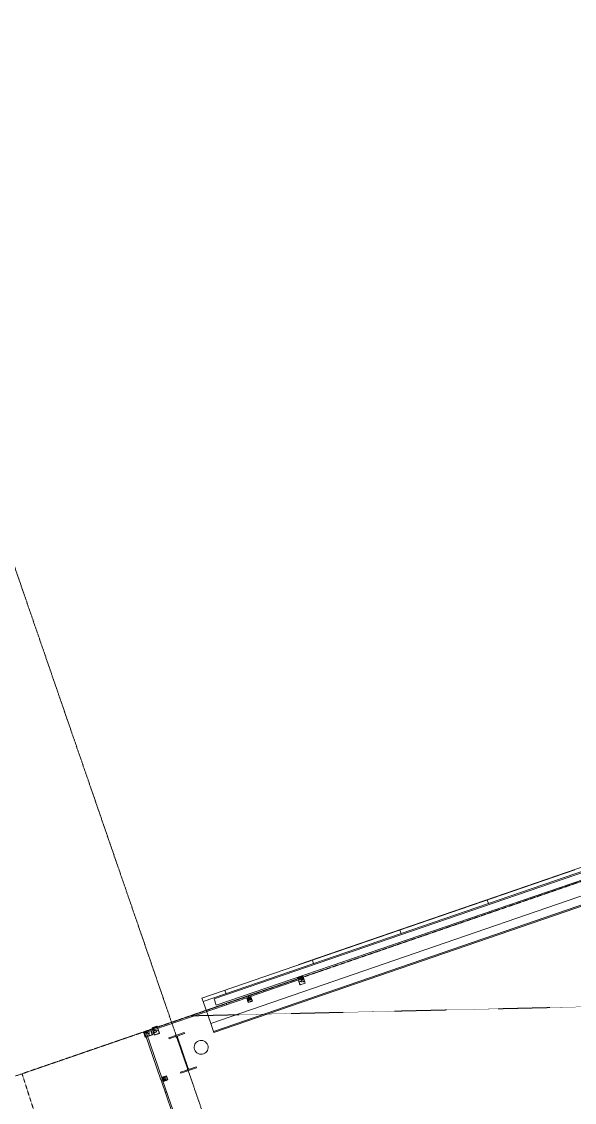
# Model space of a CAD drawing. Header units: millimetres. Extents: x -2479188 to -2300024, y 3874558 to 4053369.
# Drawn here: x -2459706 to -2453732, y 3994849 to 4006540 of the extents above; entities that cross this region are included whole.
import ezdxf

# ---------------------------------------------------------------- set-up
doc = ezdxf.new("R2010")
doc.units = ezdxf.units.MM
for name, pattern in [('Dash Tight', [1.2, 0.6, -0.6]), ('Grid Line', [21, 12, -3, 3, -3]), ('Overhead', [4, 2.5, -1.5])]:
    doc.linetypes.add(name, pattern=pattern)
for name, color, linetype, lineweight in [('A-DETL', 90, 'Continuous', 18), ('A-DETL-GENF', 92, 'Continuous', 5), ('A-FLOR-OVHD', 1, 'Overhead', 13), ('A-GENM', 13, 'Continuous', 5), ('A-GLAZ-CURT', 52, 'Continuous', 5), ('A-GLAZ-CWMG', 51, 'Continuous', 5), ('A-WALL', 113, 'Continuous', 5), ('A-WALL-FNSH', 113, 'Continuous', 13), ('A-WALL-PATT', 111, 'Continuous', 13), ('P-SANR-FIXT', 6, 'Continuous', 5), ('S-BEAM', 12, 'Continuous', 5), ('S-GRID', 1, 'Continuous', 5)]:
    doc.layers.add(name, color=color, linetype=linetype, lineweight=lineweight)
pattern_1 = [(270, (0, 0.5), (-15, -9e-16), [])]

# ---------------------------------------------------------------- blocks, each defined once
blk = doc.blocks.new('Structural Framing 21 - Structural Framing 1-750478-GA - Part A 6m')
at = {"layer": 'S-BEAM', "lineweight": 13}
for p, q in [((-2457948, 3995604), (-2458117, 3995546)), ((-2458117, 3995546), (-2458113, 3995536)), ((-2458113, 3995536), (-2458043, 3995560)), ((-2458029, 3995552), (-2457912, 3995214)), ((-2457905, 3995216), (-2458022, 3995555)), ((-2458015, 3995569), (-2457945, 3995593)), ((-2457945, 3995593), (-2457948, 3995604)), ((-2457919, 3995199), (-2457989, 3995175)), ((-2457989, 3995175), (-2457986, 3995165)), ((-2457986, 3995165), (-2457817, 3995223)), ((-2457821, 3995233), (-2457891, 3995209)), ((-2457817, 3995223), (-2457821, 3995233))]:
    blk.add_line(p, q, dxfattribs=at)
for centre, start, end in [((-2458040, 3995549), 19.0004, 109.0004), ((-2458011, 3995559), 109.0004, 199.0004), ((-2457923, 3995210), 289.0004, 19.0004), ((-2457894, 3995220), 199.0004, 289.0004)]:
    blk.add_arc(centre, 11.4, start, end, dxfattribs=at)
blk = doc.blocks.new('Downpipe - Straight - 01 - 150D-1616291-GA - Part A 6m')
at = {"layer": 'P-SANR-FIXT'}
for start, end in [(0, 180), (360, 180), (180, 0), (180, 360)]:
    blk.add_arc((-40, 100), 75, start, end, dxfattribs=at)
blk = doc.blocks.new('Skygate1 - Skygate-2245925-GA - Part A 6m')
at = {"layer": 'A-GENM', "lineweight": 13}
for p, q in [((-2444335, 4000524), (-2457627, 3995970)), ((-2457603, 3995899), (-2444311, 4000453)), ((-2457627, 3995970), (-2457603, 3995899))]:
    blk.add_line(p, q, dxfattribs=at)
blk = doc.blocks.new('MulticellPanel_Polycarbonate_Danpal_1040w - Grey-2874737-GA - Part A 6m')
at = {"layer": 'A-GENM'}
h = blk.add_hatch(dxfattribs=at)
h.set_pattern_fill('FP_68', color=256, style=0, pattern_type=2)
h.set_pattern_definition(pattern_1)
h.paths.add_polyline_path([(-537, -1), (-538, 1), (-537, 0)])
for centre, radius, start, end in [((-540, 13), 3, 90, 165), ((-540, 13), 3, 90, 165), ((-543, 8), 1.2, 59.9999, 74.9998), ((-543, 8), 1.2, 59.9999, 74.9998), ((-543, 8), 1.2, 285.0002, 330.0001), ((-543, 8), 1.2, 285.0002, 330.0001), ((-534, -2), 2, 90, 131.2718), ((-534, -2), 2, 90, 131.2718)]:
    blk.add_arc(centre, radius, start, end, dxfattribs=at)
blk = doc.blocks.new('MulticellPanel_Polycarbonate_Danpal_1040w - Grey-2878404-GA - Part A 6m')
at = {"layer": 'A-GENM'}
h = blk.add_hatch(dxfattribs=at)
h.set_pattern_fill('FP_69', color=256, style=0, pattern_type=2)
h.set_pattern_definition([(71, (1022921.4, -4578290.6), (-756.41486, 260.45452), []), (161, (1022921.4, -4578290.6), (-260.45452, -756.41486), [])])
h.paths.add_polyline_path([(-538, -6), (-538, -2), (-542, -3), (-539, -6)])
h.paths.add_polyline_path([(-543, -13), (-538, -11), (-539, -6), (-543, -4), (-543, -13)])
h.paths.add_polyline_path([(-543, -2), (-537, 0), (-543, 7)])
h.paths.add_polyline_path([(-534, 0), (534, 0), (542, 8), (540, 16), (-540, 16), (-542, 8), (-536, 2)])
h.paths.add_polyline_path([(538, -6), (542, -3), (536, -1)])
h.paths.add_polyline_path([(543, -14), (543, -4), (538, -6), (538, -11)])
h.paths.add_polyline_path([(536, -1), (543, -2), (543, 7)])
for p, q in [((-543, 13), (-543, 9)), ((-543, 7), (-543, -2)), ((540, 16), (-540, 16)), ((543, 9), (543, 13)), ((543, -2), (543, 7)), ((-543, -4), (-543, -13)), ((-542, -15), (-539, -15)), ((-538, -6), (-536, -1)), ((-538, -11), (-536, -6)), ((-536, -6), (-538, -6)), ((-536, -10), (-538, -11)), ((-537, -13), (-536, -10)), ((-534, 0), (534, 0)), ((536, -1), (538, -6)), ((538, -6), (536, -6)), ((536, -6), (538, -11)), ((538, -11), (536, -10)), ((536, -10), (538, -14)), ((539, -15), (542, -15)), ((543, -14), (543, -4))]:
    blk.add_line(p, q, dxfattribs=at)
for centre, radius, start, end in [((-540, 13), 3, 90, 180), ((-543, 8), 1.2, 270.0002, 89.9998), ((540, 13), 3, 360, 90), ((543, 8), 1.2, 90.0002, 269.9998), ((-543, -3), 1.2, 270.0002, 89.9998), ((-542, -14), 1.5, 225, 270), ((-539, -14), 1.5, 270, 333.1609), ((-534, -2), 2, 90, 158.7864), ((534, -2), 2, 21.2136, 90), ((539, -14), 1.5, 206.8391, 270), ((543, -3), 1.2, 90.0002, 269.9998), ((542, -14), 1.5, 270, 360)]:
    blk.add_arc(centre, radius, start, end, dxfattribs=at)
blk = doc.blocks.new('MulticellPanel_Polycarbonate_Danpal_1040w - Grey-2878406-GA - Part A 6m')
at = {"layer": 'A-GENM'}
h = blk.add_hatch(dxfattribs=at)
h.set_pattern_fill('FP_70', color=256, style=0, pattern_type=2)
h.set_pattern_definition([(71, (1022071.2, -4578290.6), (-756.41486, 260.45452), []), (161, (1022071.2, -4578290.6), (-260.45452, -756.41486), [])])
h.paths.add_polyline_path([(-302, -6), (-300, -1), (-306, -3)])
h.paths.add_polyline_path([(-307, -14), (-302, -11), (-302, -6), (-307, -4)])
h.paths.add_polyline_path([(-307, -2), (-300, -1), (-307, 7)])
h.paths.add_polyline_path([(-298, 0), (299, 1), (306, 8), (304, 16), (-304, 16), (-306, 8)])
h.paths.add_polyline_path([(302, -6), (306, -3), (300, -1)])
h.paths.add_polyline_path([(306, -13), (307, -13), (307, -4), (302, -6), (302, -11)])
h.paths.add_polyline_path([(300, -1), (307, -2), (307, 7)])
for p, q in [((-307, 13), (-307, 9)), ((-307, 7), (-307, -2)), ((304, 16), (-304, 16)), ((307, 9), (307, 13)), ((307, -2), (307, 7)), ((-307, -4), (-307, -14)), ((-305, -15), (-303, -15)), ((-302, -6), (-300, -1)), ((-302, -11), (-299, -6)), ((-299, -6), (-302, -6)), ((-299, -10), (-302, -11)), ((-301, -14), (-299, -10)), ((-298, 0), (298, 0)), ((302, -6), (299, -6)), ((299, -6), (302, -11)), ((302, -11), (299, -10)), ((300, -1), (302, -6)), ((303, -15), (305, -15)), ((307, -13), (307, -4))]:
    blk.add_line(p, q, dxfattribs=at)
for centre, radius, start, end in [((-304, 13), 3, 90, 180), ((-307, 8), 1.2, 270.0002, 89.9998), ((304, 13), 3, 360, 90), ((307, 8), 1.2, 90.0002, 269.9998), ((-307, -3), 1.2, 270.0002, 89.9998), ((-305, -14), 1.5, 180, 270), ((-303, -14), 1.5, 270, 333.1609), ((-298, -2), 2, 90, 158.7864), ((298, -2), 2, 21.2136, 90), ((303, -14), 1.5, 206.8391, 270), ((305, -14), 1.5, 270, 315), ((307, -3), 1.2, 90.0002, 269.9998)]:
    blk.add_arc(centre, radius, start, end, dxfattribs=at)
blk = doc.blocks.new('Rectangular Mullion - DPANMF BT2-1105307-GA - Part A 6m')
at = {"layer": 'A-DETL-GENF'}
for p, q in [((-42, 65), (-47, 65)), ((-47, 65), (-47, 11)), ((-47, 11), (-37, 11)), ((-46, 65), (11, 65)), ((13, 67), (-45, 67)), ((-45, 34), (-45, 63)), ((-45, 63), (-42, 63)), ((-45, 12), (-45, 30)), ((-37, 12), (-45, 12)), ((-25, 33), (-44, 33)), ((-44, 31), (-25, 31)), ((-42, 63), (-42, 65)), ((-37, 11), (-37, 12)), ((-2, 41), (-15, 41)), ((-15, 40), (4, 40)), ((4, 24), (-15, 24)), ((-15, 23), (-2, 23)), ((-2, 44), (-2, 41)), ((-2, 23), (-2, 20)), ((-1, 41), (-1, 44)), ((1, 41), (-1, 41)), ((-1, 20), (-1, 23)), ((-1, 23), (1, 23)), ((11, 46), (0, 46)), ((0, 46), (0, 42)), ((0, 22), (0, 14)), ((0, 14), (1, 14)), ((1, 42), (1, 45)), ((1, 45), (11, 45)), ((1, 20), (1, 23)), ((11, 20), (1, 20)), ((1, 14), (1, 19)), ((1, 19), (11, 19)), ((4, 41), (2, 42)), ((2, 22), (4, 24)), ((8, 4), (2, 4)), ((2, 4), (2, 0)), ((3, -1), (3, 2)), ((3, 2), (6, 2)), ((3, 1), (3, -2)), ((4, -2), (4, 1)), ((6, 2), (6, -14)), ((8, -5), (8, 4)), ((11, 65), (11, 46)), ((11, 45), (11, 20)), ((11, 19), (11, -5)), ((13, -7), (13, 67)), ((-46, -6), (-48, 0)), ((-44, -7), (-46, -6)), ((-44, -11), (-46, -11)), ((-46, -11), (-46, -16)), ((-46, -12), (-46, -11)), ((-46, -11), (-43, -11)), ((-46, -16), (2, -16)), ((-44, -1), (-43, -6)), ((-42, -6), (-44, -1)), ((-44, -14), (-44, -11)), ((0, -14), (-44, -14)), ((-43, -11), (-43, -12)), ((0, -12), (0, -14)), ((2, -11), (1, -11)), ((2, -2), (2, -11)), ((2, -16), (2, -12)), ((2, -12), (3, -12)), ((2, -13), (2, -16)), ((2, -16), (8, -16)), ((4, -3), (4, -2)), ((4, -12), (4, -3)), ((6, -14), (4, -14)), ((11, -5), (8, -5)), ((8, -16), (8, -7)), ((8, -7), (13, -7))]:
    blk.add_line(p, q, dxfattribs=at)
for centre, radius, start, end in [((-44, 34), 1, 180, 270), ((-44, 30), 1, 90, 180), ((-25, 34), 1, 270, 350.1209), ((-25, 30), 1, 9.879, 90), ((-15, 32), 9.2, 88.3739, 170.1209), ((-15, 32), 9.2, 189.879, 270), ((-15, 32), 8, 88.2562, 270), ((-1, 44), 0.5, 0, 180), ((-1, 20), 0.5, 180, 0), ((3, 0), 0.834, 180, 303.9612), ((4, 40), 0.3, 270, 60), ((4, 24), 0.3, 300, 90), ((-48, -1), 0.4, 19.6375, 186.4047), ((-10, -1), 39.1, 179.0481, 193.7613), ((-44, -10), 3.39, 193.7613, 216.2723), ((-44, -1), 0.32, 21.9882, 191.4702), ((-44, -6), 0.48, 253.5726, 11.4702), ((-46, 0), 11.6, 282.7142, 356.5551), ((-41, -6), 0.88, 201.9882, 317.4298), ((-82, 37), 59.8, 313.8532, 321.0063), ((-35, -1), 0.4, 353.0736, 139.4168), ((1, -12), 0.7, 90, 180), ((2, -11), 0.5, 270, 0), ((3, -12), 0.5, 270, 0), ((4, -14), 0.5, 180, 270)]:
    blk.add_arc(centre, radius, start, end, dxfattribs=at)
for points, knots in [([(-45, 67), (-45, 67), (-45, 67), (-46, 67), (-46, 67), (-46, 67), (-46, 66), (-46, 66), (-46, 66), (-46, 66), (-46, 65), (-46, 65), (-46, 65), (-46, 65), (-46, 65), (-46, 65), (-46, 65)], [0, 0, 0, 0, 0.0625, 0.125, 0.177083, 0.229167, 0.291667, 0.375, 0.458333, 0.541667, 0.625, 0.708333, 0.770833, 0.84375, 0.916667, 1, 1, 1, 1]), ([(0, 42), (0, 42), (0, 42), (0, 42), (0, 41), (1, 41), (1, 41), (1, 41), (1, 41), (1, 41), (1, 42)], [0, 0, 0, 0, 0.333333, 0.416667, 0.5, 0.583333, 0.666667, 0.75, 0.84375, 1, 1, 1, 1]), ([(1, 23), (1, 23), (1, 23), (1, 23), (1, 23), (1, 23), (1, 23), (0, 23), (0, 22), (0, 22), (0, 22), (0, 22), (0, 22)], [0, 0, 0, 0, 0.083333, 0.1875, 0.291667, 0.375, 0.458333, 0.583333, 0.666667, 0.75, 0.875, 1, 1, 1, 1]), ([(2, 42), (2, 42), (2, 42), (1, 42), (1, 42), (1, 42), (1, 41), (1, 41)], [0, 0, 0, 0, 0.25, 0.5, 0.75, 0.875, 1, 1, 1, 1]), ([(1, 23), (1, 23), (1, 23), (1, 23), (1, 22), (1, 22), (2, 22), (2, 22)], [0, 0, 0, 0, 0.125, 0.25, 0.375, 0.625, 1, 1, 1, 1]), ([(4, 1), (4, 1), (4, 1), (4, 1), (4, 1), (4, 1), (3, 1), (3, 1), (3, 1)], [0, 0, 0, 0, 0.166667, 0.333333, 0.5, 0.666667, 0.791667, 1, 1, 1, 1]), ([(-47, -12), (-47, -12), (-46, -12), (-46, -13), (-46, -12), (-46, -12)], [0, 0, 0, 0, 0.470588, 0.735294, 1, 1, 1, 1]), ([(3, -2), (3, -2), (3, -2), (3, -2), (3, -2), (2, -2), (2, -2), (2, -2), (2, -2), (2, -2)], [0, 0, 0, 0, 0.222222, 0.388889, 0.555556, 0.666667, 0.777778, 0.888889, 1, 1, 1, 1]), ([(4, -14), (4, -14), (4, -14), (4, -13), (4, -13), (3, -13), (3, -13), (3, -13), (3, -13), (3, -13), (3, -13), (2, -12), (2, -12), (2, -13), (2, -13)], [0, 0, 0, 0, 0.0625, 0.125, 0.1875, 0.25, 0.3125, 0.375, 0.5, 0.583333, 0.708333, 0.802083, 0.911458, 1, 1, 1, 1])]:
    blk.add_open_spline(points, degree=3, knots=knots, dxfattribs=at)
blk = doc.blocks.new('Rectangular Mullion - Frame_Framed Facade_Danpal_DPANMF BT2-2872312-GA - Part A 6m')
at = {"layer": 'A-GLAZ-CWMG'}
for p, q in [((-60, 55), (-60, 57)), ((-13, 1), (-60, 1)), ((-13, -24), (-13, 1)), ((-59, -26), (-59, -21)), ((-59, -21), (-57, -21)), ((-57, -21), (-57, -24)), ((-6, -26), (-11, -26)), ((0, -17), (-6, -17)), ((-6, -17), (-6, -26))]:
    blk.add_line(p, q, dxfattribs=at)
blk = doc.blocks.new('Rectangular Mullion - Frame_Framed Facade_Danpal_DPANMF BT1-1262946-GA - Part A 6m')
at = {"layer": 'A-GLAZ-CWMG'}
for p, q in [((-59, -26), (-59, -21)), ((-59, -21), (-57, -21)), ((-57, -21), (-57, -24))]:
    blk.add_line(p, q, dxfattribs=at)
blk = doc.blocks.new('Rectangular Mullion - DPAEC50-V17-GA - Part A 6m')
at = {"layer": 'A-DETL-GENF'}
for p, q in [((24, 54), (-24, 54)), ((-24, 54), (-24, 5)), ((-23, 3), (-18, 3)), ((-22, 7), (-22, 34)), ((-21, 43), (-21, 50)), ((-21, 35), (-18, 35)), ((-17, 7), (-21, 6)), ((-20, 51), (-1, 51)), ((-20, 41), (-20, 43)), ((-15, 18), (-20, 9)), ((-20, 9), (-15, 17)), ((-20, 9), (-20, 7)), ((-20, 8), (-20, 9)), ((-14, 8), (-20, 8)), ((-20, 7), (-14, 7)), ((-17, 40), (-19, 40)), ((-10, 37), (-18, 37)), ((-18, 35), (-18, 22)), ((-16, 22), (-17, 35)), ((-17, 35), (-9, 35)), ((-9, 20), (-14, 20)), ((-14, 19), (-10, 19)), ((-9, 9), (-13, 8)), ((-13, 7), (-7, 9)), ((-8, 2), (-12, 1)), ((-12, 1), (-9, 1)), ((-8, 37), (-9, 37)), ((9, 34), (-9, 34)), ((-9, 34), (-8, 34)), ((-7, 9), (-9, 5)), ((-9, 4), (-7, 4)), ((-8, 36), (-8, 37)), ((-8, 34), (-8, 22)), ((-8, 5), (-6, 10)), ((-6, 10), (-8, 9)), ((-8, 2), (-6, 5)), ((-6, 5), (-8, 5)), ((-7, 4), (-8, 2)), ((-7, 22), (-7, 34)), ((-7, 34), (7, 34)), ((-4, 23), (3, 23)), ((3, 23), (-4, 23)), ((-1, 51), (0, 52)), ((0, 52), (1, 51)), ((1, 51), (20, 51)), ((8, 9), (6, 10)), ((6, 10), (8, 5)), ((8, 5), (6, 5)), ((6, 5), (8, 2)), ((7, 34), (7, 22)), ((9, 5), (7, 9)), ((7, 9), (13, 7)), ((8, 2), (7, 4)), ((7, 4), (9, 4)), ((9, 37), (8, 37)), ((8, 37), (8, 36)), ((8, 22), (8, 34)), ((8, 34), (9, 34)), ((12, 1), (8, 2)), ((9, 35), (17, 35)), ((14, 20), (9, 20)), ((13, 8), (9, 9)), ((9, 1), (12, 1)), ((18, 37), (10, 37)), ((10, 19), (14, 19)), ((20, 8), (14, 8)), ((14, 7), (20, 7)), ((20, 9), (15, 18)), ((15, 17), (20, 9)), ((17, 35), (16, 22)), ((19, 40), (17, 40)), ((21, 6), (17, 7)), ((18, 22), (18, 35)), ((18, 35), (21, 35)), ((18, 3), (23, 3)), ((20, 43), (20, 41)), ((20, 7), (20, 9)), ((20, 9), (20, 8)), ((21, 50), (21, 43)), ((22, 34), (22, 7)), ((24, 5), (24, 54))]:
    blk.add_line(p, q, dxfattribs=at)
for centre, radius, start, end in [((-23, 5), 1, 180, 270), ((-21, 39), 2.1, 75, 15), ((-21, 34), 1, 90, 180), ((-21, 7), 1, 180, 275), ((-20, 50), 1.2, 90, 180), ((-21, 39), 3.7, 75, 100.9055), ((-21, 39), 3.7, 325.4192, 15), ((-9, 28), 6, 90, 178.5709), ((137, 25), 152, 178.5709, 182.4896), ((137, 25), 152, 182.9076, 186.319), ((-9, 28), 5.2, 90, 178.5709), ((137, 25), 151, 178.5709, 181.8369), ((137, 25), 151, 182.064, 186.2791), ((137, 25), 152, 186.7358, 188.8939), ((137, 25), 151, 186.7315, 189.0318), ((-12, 2), 0.975, 188.8939, 275.24), ((-10, 38), 0.706, 289.0493, 354.5477), ((-4, 17), 6.58, 156.7371, 181.8449), ((16, 17), 26.5, 181.8449, 197.5886), ((-9, 36), 1, 270, 360), ((-4, 17), 5.98, 90, 181.8449), ((-4, 17), 6.58, 131.8412, 150.9148), ((16, 17), 25.9, 181.8449, 197.6717), ((-9, 4), 0.4, 157.1611, 284), ((-9, 2), 0.963, 275.24, 334.4387), ((-4, 17), 6.58, 90, 125.1634), ((3, 17), 5.98, 358.1551, 90), ((3, 17), 6.58, 54.8366, 90), ((9, 36), 1, 180, 270), ((3, 17), 6.58, 29.0852, 48.1588), ((-16, 17), 25.9, 342.3283, 358.1551), ((9, 2), 0.963, 205.5613, 264.76), ((10, 38), 0.706, 185.4523, 250.9507), ((9, 28), 6, 1.4287, 89.9792), ((9, 28), 5.2, 1.4291, 90), ((-16, 17), 26.5, 342.4114, 358.1551), ((9, 4), 0.4, 256, 22.8389), ((3, 17), 6.58, 358.1551, 23.2629), ((-137, 25), 151, 350.9682, 353.2685), ((12, 2), 0.975, 264.76, 351.1061), ((-137, 25), 151, 353.7209, 357.936), ((-137, 25), 152, 351.1061, 353.2642), ((-137, 25), 151, 358.1631, 1.4291), ((-137, 25), 152, 353.681, 357.0924), ((-137, 25), 152, 357.5109, 1.4287), ((21, 39), 3.7, 165, 214.5808), ((21, 39), 2.1, 165, 105), ((20, 50), 1.2, 360, 90), ((21, 39), 3.7, 79.0945, 105), ((21, 34), 1, 360, 90), ((21, 7), 1, 265, 360), ((23, 5), 1, 270, 360)]:
    blk.add_arc(centre, radius, start, end, dxfattribs=at)
for points, knots in [([(-18, 22), (-18, 22), (-18, 21), (-17, 21), (-17, 21), (-17, 21), (-17, 22), (-16, 22), (-16, 22), (-16, 22), (-16, 22)], [0, 0, 0, 0, 0.125, 0.25, 0.5, 0.625, 0.75, 0.875, 0.9375, 1, 1, 1, 1]), ([(-18, 3), (-18, 3), (-18, 4), (-18, 4), (-17, 4), (-17, 4), (-17, 4), (-17, 4), (-17, 5), (-17, 5), (-17, 5), (-17, 5), (-16, 6), (-16, 6), (-16, 6), (-16, 6), (-16, 6), (-17, 7), (-17, 7), (-17, 7), (-17, 7)], [0, 0, 0, 0, 0.083333, 0.166667, 0.208333, 0.25, 0.333333, 0.375, 0.416667, 0.458333, 0.5, 0.583333, 0.666667, 0.729167, 0.791667, 0.84375, 0.885417, 0.927083, 0.96875, 1, 1, 1, 1]), ([(16, 22), (16, 22), (16, 22), (16, 22), (17, 22), (17, 22), (17, 21), (18, 21), (18, 22)], [0, 0, 0, 0, 0.0625, 0.125, 0.1875, 0.3125, 0.4375, 1, 1, 1, 1]), ([(17, 7), (17, 7), (17, 7), (17, 7), (16, 6), (16, 6), (16, 6), (16, 6), (16, 6), (17, 5), (17, 5), (17, 4), (18, 3), (18, 3)], [0, 0, 0, 0, 0.03125, 0.072917, 0.114583, 0.15625, 0.208333, 0.270833, 0.333333, 0.416667, 0.583333, 0.75, 1, 1, 1, 1])]:
    blk.add_open_spline(points, degree=3, knots=knots, dxfattribs=at)
blk = doc.blocks.new('Rectangular Mullion - Mullion_FramedFacade_Danpal_DPAEC50-2872300-GA - Part A 6m')
at = {"layer": 'A-GLAZ-CWMG'}
for p, q in [((-18, 3), (-23, 3)), ((-20, 9), (-22, 9)), ((-21, 6), (-17, 7)), ((-20, 7), (-20, 9)), ((-14, 7), (-20, 7)), ((-9, 1), (-12, 1)), ((-8, 9), (-6, 10)), ((-6, 10), (-8, 5)), ((-8, 5), (-6, 5)), ((-6, 5), (-8, 2)), ((3, 23), (-4, 23)), ((8, 5), (6, 10)), ((6, 10), (8, 9)), ((8, 2), (6, 5)), ((6, 5), (8, 5)), ((12, 1), (9, 1)), ((20, 7), (14, 7)), ((17, 7), (21, 6)), ((23, 3), (18, 3)), ((22, 9), (20, 9)), ((20, 9), (20, 7))]:
    blk.add_line(p, q, dxfattribs=at)
for centre, radius, start, end in [((-23, 5), 1, 180, 270), ((-21, 7), 1, 227.5, 275), ((137, 25), 152, 186.7358, 188.8939), ((-12, 2), 0.975, 188.8939, 275.24), ((-4, 17), 5.98, 90, 181.8449), ((16, 17), 25.9, 181.8449, 197.6717), ((-9, 2), 0.963, 275.24, 334.4387), ((3, 17), 5.98, 358.1551, 90), ((-16, 17), 25.9, 342.3283, 358.1551), ((9, 2), 0.963, 205.5613, 264.76), ((12, 2), 0.975, 264.76, 351.1061), ((-137, 25), 152, 351.1061, 353.2642), ((21, 7), 1, 265, 360), ((23, 5), 1, 270, 0)]:
    blk.add_arc(centre, radius, start, end, dxfattribs=at)
for points, knots in [([(-17, 7), (-17, 7), (-17, 7), (-17, 7), (-16, 6), (-16, 6), (-16, 6), (-16, 6), (-16, 6), (-17, 5), (-17, 5), (-17, 5), (-17, 5), (-17, 4), (-17, 4), (-17, 4), (-17, 4), (-18, 4), (-18, 4), (-18, 3), (-18, 3)], [-1, -1, -1, -1, -0.96875, -0.927083, -0.885417, -0.84375, -0.791667, -0.729167, -0.666667, -0.583333, -0.5, -0.458333, -0.416667, -0.375, -0.333333, -0.25, -0.208333, -0.166667, -0.083333, 0, 0, 0, 0]), ([(18, 3), (18, 3), (17, 4), (17, 5), (17, 5), (16, 6), (16, 6), (16, 6), (16, 6), (16, 6), (17, 7), (17, 7), (17, 7), (17, 7)], [-1, -1, -1, -1, -0.75, -0.583333, -0.416667, -0.333333, -0.270833, -0.208333, -0.15625, -0.114583, -0.072917, -0.03125, 0, 0, 0, 0])]:
    blk.add_open_spline(points, degree=3, knots=knots, dxfattribs=at)
blk = doc.blocks.new('Rectangular Mullion - Frame_Framed Facade_Danpal_DPANMF BT2-1262941-GA - Part A 6m')
at = {"layer": 'A-GLAZ-CWMG'}
for p, q in [((-57, -21), (-59, -21)), ((-59, -21), (-59, -26)), ((-57, -24), (-57, -21))]:
    blk.add_line(p, q, dxfattribs=at)
blk = doc.blocks.new('MulticellPanel_Polycarbonate_Danpal_1040w - Grey-V71-GA - Part A 6m')
at = {"layer": 'A-GENM'}
for p, q in [((-520, 13), (-520, 9)), ((-520, 9), (-520, 13)), ((520, 9), (520, 13)), ((520, 13), (520, 9)), ((-519, -15), (-516, -15)), ((-516, -15), (-519, -15)), ((-515, -11), (-513, -6)), ((-513, -6), (-515, -6)), ((-515, -6), (-513, -6)), ((-513, -6), (-515, -11)), ((-513, -10), (-515, -11)), ((-515, -11), (-513, -10)), ((-514, -14), (-513, -10)), ((-513, -10), (-514, -14)), ((515, -6), (513, -6)), ((513, -6), (515, -11)), ((515, -11), (513, -6)), ((513, -6), (515, -6)), ((515, -11), (513, -10)), ((513, -10), (514, -14)), ((514, -14), (513, -10)), ((513, -10), (515, -11)), ((516, -15), (519, -15)), ((519, -15), (516, -15))]:
    blk.add_line(p, q, dxfattribs=at)
for centre, radius, start, end in [((-517, 13), 3, 90, 180), ((-517, 13), 3, 90, 180), ((-520, 8), 1.2, 59.9999, 89.9998), ((-520, 8), 1.2, 59.9999, 89.9998), ((-520, 8), 1.2, 270.0002, 330.0001), ((-520, 8), 1.2, 270.0002, 330.0001), ((517, 13), 3, 360, 90), ((517, 13), 3, 0, 90), ((520, 8), 1.2, 90.0002, 135.0001), ((520, 8), 1.2, 90.0002, 135.0001), ((520, 8), 1.2, 180, 239.9999), ((520, 8), 1.2, 180, 239.9999), ((-520, -3), 1.2, 270.0002, 315.0001), ((-520, -3), 1.2, 270.0002, 315.0001), ((-519, -14), 1.5, 180, 270), ((-519, -14), 1.5, 180, 270), ((-520, -3), 1.2, 360, 44.9999), ((-520, -3), 1.2, 360, 44.9999), ((-516, -14), 1.5, 270, 333.1609), ((-516, -14), 1.5, 270, 333.1609), ((-511, -2), 2, 90, 145.0291), ((-511, -2), 2, 90, 145.0291), ((511, -2), 2, 21.2136, 76.2427), ((511, -2), 2, 21.2136, 76.2427), ((516, -14), 1.5, 206.8391, 270), ((516, -14), 1.5, 206.8391, 270), ((520, -3), 1.2, 165, 224.9999), ((520, -3), 1.2, 165, 224.9999), ((519, -14), 1.5, 270, 0), ((519, -14), 1.5, 270, 0)]:
    blk.add_arc(centre, radius, start, end, dxfattribs=at)
blk = doc.blocks.new('MulticellPanel_Polycarbonate_Danpal_1040w - Grey-2878637-GA - Part A 6m')
at = {"layer": 'A-GENM'}
for p, q in [((-270, 13), (-270, 9)), ((-270, 9), (-270, 13)), ((-268, -15), (-265, -15)), ((-265, -15), (-268, -15)), ((-265, -11), (-262, -6)), ((-262, -6), (-265, -6)), ((-265, -6), (-262, -6)), ((-262, -6), (-265, -11)), ((-262, -10), (-265, -11)), ((-265, -11), (-262, -10)), ((-264, -14), (-262, -10)), ((-262, -10), (-264, -14))]:
    blk.add_line(p, q, dxfattribs=at)
for centre, radius, start, end in [((-267, 13), 3, 90, 180), ((-267, 13), 3, 90, 180), ((-270, 8), 1.2, 59.9999, 89.9998), ((-270, 8), 1.2, 59.9999, 89.9998), ((-270, 8), 1.2, 270.0002, 330.0001), ((-270, 8), 1.2, 270.0002, 330.0001), ((267, 13), 3, 15, 90), ((267, 13), 3, 15, 90), ((270, 8), 1.2, 105.0002, 135.0001), ((270, 8), 1.2, 105.0002, 135.0001), ((270, 8), 1.2, 180, 239.9999), ((270, 8), 1.2, 180, 239.9999), ((-270, -3), 1.2, 270.0002, 315.0001), ((-270, -3), 1.2, 270.0002, 315.0001), ((-268, -14), 1.5, 180, 270), ((-268, -14), 1.5, 180, 270), ((-270, -3), 1.2, 360, 44.9999), ((-270, -3), 1.2, 360, 44.9999), ((-265, -14), 1.5, 270, 333.1609), ((-265, -14), 1.5, 270, 333.1609), ((-261, -2), 2, 90, 145.0291), ((-261, -2), 2, 90, 145.0291), ((261, -2), 2, 48.7282, 76.2427), ((261, -2), 2, 48.7282, 76.2427)]:
    blk.add_arc(centre, radius, start, end, dxfattribs=at)
blk = doc.blocks.new('MulticellPanel_Polycarbonate_Danpal_1040w - Grey-V72-GA - Part A 6m')
at = {"layer": 'A-GENM'}
h = blk.add_hatch(dxfattribs=at)
h.set_pattern_fill('FP_68', color=256, style=0, pattern_type=2)
h.set_pattern_definition(pattern_1)
h.paths.add_polyline_path([(-519, 7), (-518, 4), (-519, 7)])
h.paths.add_polyline_path([(-519, -2), (-518, -2), (-518, -2)])
h.paths.add_polyline_path([(513, -1), (513, -1), (513, -1)])
for p, q in [((-520, 13), (-520, 9)), ((-520, 9), (-520, 13)), ((520, 9), (520, 13)), ((520, 13), (520, 9)), ((-519, -15), (-516, -15)), ((-516, -15), (-519, -15)), ((-515, -11), (-513, -6)), ((-513, -6), (-515, -6)), ((-515, -6), (-513, -6)), ((-513, -6), (-515, -11)), ((-513, -10), (-515, -11)), ((-515, -11), (-513, -10)), ((-514, -14), (-513, -10)), ((-513, -10), (-514, -14)), ((515, -6), (513, -6)), ((513, -6), (515, -11)), ((515, -11), (513, -6)), ((513, -6), (515, -6)), ((515, -11), (513, -10)), ((513, -10), (514, -14)), ((514, -14), (513, -10)), ((513, -10), (515, -11)), ((516, -15), (519, -15)), ((519, -15), (516, -15))]:
    blk.add_line(p, q, dxfattribs=at)
for centre, radius, start, end in [((-517, 13), 3, 90, 180), ((-517, 13), 3, 90, 180), ((-520, 8), 1.2, 59.9999, 89.9998), ((-520, 8), 1.2, 59.9999, 89.9998), ((-520, 8), 1.2, 270.0002, 330.0001), ((-520, 8), 1.2, 270.0002, 330.0001), ((517, 13), 3, 360, 90), ((517, 13), 3, 0, 90), ((520, 8), 1.2, 90.0002, 135.0001), ((520, 8), 1.2, 90.0002, 135.0001), ((520, 8), 1.2, 180, 239.9999), ((520, 8), 1.2, 180, 239.9999), ((-520, -3), 1.2, 270.0002, 315.0001), ((-520, -3), 1.2, 270.0002, 315.0001), ((-519, -14), 1.5, 180, 270), ((-519, -14), 1.5, 180, 270), ((-520, -3), 1.2, 360, 44.9999), ((-520, -3), 1.2, 360, 44.9999), ((-516, -14), 1.5, 270, 333.1609), ((-516, -14), 1.5, 270, 333.1609), ((-511, -2), 2, 90, 145.0291), ((-511, -2), 2, 90, 145.0291), ((511, -2), 2, 21.2136, 76.2427), ((511, -2), 2, 21.2136, 76.2427), ((516, -14), 1.5, 206.8391, 270), ((516, -14), 1.5, 206.8391, 270), ((520, -3), 1.2, 150.0001, 224.9999), ((520, -3), 1.2, 165, 224.9999), ((519, -14), 1.5, 270, 0), ((519, -14), 1.5, 270, 0)]:
    blk.add_arc(centre, radius, start, end, dxfattribs=at)
blk = doc.blocks.new('MulticellPanel_Polycarbonate_Danpal_1040w - Grey-2878639-GA - Part A 6m')
at = {"layer": 'A-GENM'}
h = blk.add_hatch(dxfattribs=at)
h.set_pattern_fill('FP_68', color=256, style=0, pattern_type=2)
h.set_pattern_definition(pattern_1)
h.paths.add_polyline_path([(-269, 7), (-267, 4), (-269, 7)])
h.paths.add_polyline_path([(-269, -2), (-268, -2), (-268, -2)])
h.paths.add_polyline_path([(263, -1), (265, 1), (263, 0)])
for p, q in [((-270, 13), (-270, 9)), ((-270, 9), (-270, 13)), ((-268, -15), (-265, -15)), ((-265, -15), (-268, -15)), ((-265, -11), (-262, -6)), ((-262, -6), (-265, -6)), ((-265, -6), (-262, -6)), ((-262, -6), (-265, -11)), ((-262, -10), (-265, -11)), ((-265, -11), (-262, -10)), ((-264, -14), (-262, -10)), ((-262, -10), (-264, -14))]:
    blk.add_line(p, q, dxfattribs=at)
for centre, radius, start, end in [((-267, 13), 3, 90, 180), ((-267, 13), 3, 90, 180), ((-270, 8), 1.2, 59.9999, 89.9998), ((-270, 8), 1.2, 59.9999, 89.9998), ((-270, 8), 1.2, 270.0002, 330.0001), ((-270, 8), 1.2, 270.0002, 330.0001), ((267, 13), 3, 15, 90), ((267, 13), 3, 15, 90), ((270, 8), 1.2, 105.0002, 135.0001), ((270, 8), 1.2, 105.0002, 135.0001), ((270, 8), 1.2, 180, 239.9999), ((270, 8), 1.2, 180, 239.9999), ((-270, -3), 1.2, 270.0002, 315.0001), ((-270, -3), 1.2, 270.0002, 315.0001), ((-268, -14), 1.5, 180, 270), ((-268, -14), 1.5, 180, 270), ((-270, -3), 1.2, 360, 44.9999), ((-270, -3), 1.2, 360, 44.9999), ((-265, -14), 1.5, 270, 333.1609), ((-265, -14), 1.5, 270, 333.1609), ((-261, -2), 2, 90, 145.0291), ((-261, -2), 2, 90, 145.0291), ((261, -2), 2, 48.7282, 76.2427), ((261, -2), 2, 48.7282, 76.2427)]:
    blk.add_arc(centre, radius, start, end, dxfattribs=at)
blk = doc.blocks.new('Rectangular Mullion - Mullion_FramedFacade_Danpal_DPAEC50-1262938-GA - Part A 6m')
at = {"layer": 'A-GLAZ-CWMG'}
for p, q in [((-23, 3), (-18, 3)), ((-22, 9), (-20, 9)), ((-17, 7), (-21, 6)), ((-20, 9), (-20, 7)), ((-20, 7), (-14, 7)), ((-12, 1), (-9, 1)), ((-8, 5), (-6, 10)), ((-6, 10), (-8, 9)), ((-8, 2), (-6, 5)), ((-6, 5), (-8, 5)), ((8, 9), (6, 10)), ((6, 10), (8, 5)), ((8, 5), (6, 5)), ((6, 5), (8, 2)), ((9, 1), (12, 1)), ((14, 7), (20, 7)), ((21, 6), (17, 7)), ((18, 3), (23, 3)), ((20, 7), (20, 9)), ((20, 9), (22, 9))]:
    blk.add_line(p, q, dxfattribs=at)
for centre, radius, start, end in [((-23, 5), 1, 180, 270), ((-21, 7), 1, 220.7143, 275), ((137, 25), 152, 186.7358, 188.8939), ((-12, 2), 0.975, 188.8939, 275.24), ((-9, 2), 0.963, 275.24, 334.4387), ((9, 2), 0.963, 205.5613, 264.76), ((12, 2), 0.975, 264.76, 351.1061), ((-137, 25), 152, 351.1061, 353.2642), ((21, 7), 1, 265, 0), ((23, 5), 1, 270, 0)]:
    blk.add_arc(centre, radius, start, end, dxfattribs=at)
for points, knots in [([(-18, 3), (-18, 3), (-18, 4), (-18, 4), (-17, 4), (-17, 4), (-17, 4), (-17, 4), (-17, 5), (-17, 5), (-17, 5), (-17, 5), (-16, 6), (-16, 6), (-16, 6), (-16, 6), (-16, 6), (-17, 7), (-17, 7), (-17, 7), (-17, 7)], [0, 0, 0, 0, 0.083333, 0.166667, 0.208333, 0.25, 0.333333, 0.375, 0.416667, 0.458333, 0.5, 0.583333, 0.666667, 0.729167, 0.791667, 0.84375, 0.885417, 0.927083, 0.96875, 1, 1, 1, 1]), ([(17, 7), (17, 7), (17, 7), (17, 7), (16, 6), (16, 6), (16, 6), (16, 6), (16, 6), (17, 5), (17, 5), (17, 4), (18, 3), (18, 3)], [0, 0, 0, 0, 0.03125, 0.072917, 0.114583, 0.15625, 0.208333, 0.270833, 0.333333, 0.416667, 0.583333, 0.75, 1, 1, 1, 1])]:
    blk.add_open_spline(points, degree=3, knots=knots, dxfattribs=at)
blk = doc.blocks.new('Rectangular Mullion - DPANMF BT1-1105306-GA - Part A 6m')
at = {"layer": 'A-DETL-GENF'}
for p, q in [((45, 67), (-13, 67)), ((-13, 67), (-13, -7)), ((-11, 46), (-11, 65)), ((-11, 65), (46, 65)), ((0, 46), (-11, 46)), ((-11, 20), (-11, 45)), ((-11, 45), (-1, 45)), ((-1, 20), (-11, 20)), ((-11, -5), (-11, 19)), ((-11, 19), (-1, 19)), ((-2, 4), (-8, 4)), ((-8, 4), (-8, -5)), ((-6, -14), (-6, 2)), ((-6, 2), (-3, 2)), ((-2, 42), (-4, 41)), ((-4, 40), (15, 40)), ((-4, 24), (-2, 22)), ((15, 24), (-4, 24)), ((-4, 1), (-4, -2)), ((-3, 2), (-3, -1)), ((-3, -2), (-3, 1)), ((-2, 0), (-2, 4)), ((-1, 45), (-1, 42)), ((1, 41), (-1, 41)), ((-1, 23), (-1, 20)), ((-1, 23), (1, 23)), ((-1, 19), (-1, 14)), ((-1, 14), (0, 14)), ((0, 42), (0, 46)), ((0, 14), (0, 22)), ((1, 44), (1, 41)), ((1, 23), (1, 20)), ((2, 41), (2, 44)), ((15, 41), (2, 41)), ((2, 20), (2, 23)), ((2, 23), (15, 23)), ((44, 33), (25, 33)), ((25, 31), (44, 31)), ((45, 12), (37, 12)), ((37, 12), (37, 11)), ((37, 11), (47, 11)), ((47, 65), (42, 65)), ((42, 65), (42, 63)), ((42, 63), (45, 63)), ((45, 63), (45, 34)), ((45, 30), (45, 12)), ((47, 11), (47, 65)), ((-13, -7), (-8, -7)), ((-8, -5), (-11, -5)), ((-8, -7), (-8, -16)), ((-8, -16), (-2, -16)), ((-4, -14), (-6, -14)), ((-4, -2), (-4, -3)), ((-4, -3), (-4, -12)), ((-3, -12), (-2, -12)), ((-2, -11), (-2, -2)), ((-1, -11), (-2, -11)), ((-2, -12), (-2, -16)), ((-2, -16), (-2, -13)), ((-2, -16), (46, -16)), ((0, -14), (0, -12)), ((44, -14), (0, -14)), ((44, -1), (42, -6)), ((43, -6), (44, -1)), ((43, -12), (43, -11)), ((43, -11), (46, -11)), ((46, -6), (44, -7)), ((46, -11), (44, -11)), ((44, -11), (44, -14)), ((48, 0), (46, -6)), ((46, -16), (46, -11)), ((46, -11), (46, -12))]:
    blk.add_line(p, q, dxfattribs=at)
for centre, radius, start, end in [((-4, 40), 0.3, 120, 270), ((-4, 24), 0.3, 90, 240), ((-3, 0), 0.834, 236.0388, 360), ((1, 44), 0.5, 360, 180), ((1, 20), 0.5, 180, 360), ((15, 32), 9.2, 9.8791, 91.6261), ((15, 32), 8, 270, 91.7438), ((15, 32), 9.2, 270, 350.121), ((25, 34), 1, 189.8791, 270), ((25, 30), 1, 90, 170.121), ((44, 34), 1, 270, 0), ((44, 30), 1, 0, 90), ((-3, -12), 0.5, 180, 270), ((-4, -14), 0.5, 270, 360), ((-2, -11), 0.5, 180, 270), ((-1, -12), 0.7, 360, 90), ((35, -1), 0.4, 40.5832, 186.9264), ((46, 0), 11.6, 183.4449, 257.2858), ((82, 37), 59.8, 218.9937, 226.1468), ((41, -6), 0.88, 222.5702, 338.0118), ((44, -6), 0.48, 168.5298, 286.4274), ((44, -1), 0.32, 348.5298, 158.0118), ((44, -10), 3.39, 323.7277, 346.2387), ((48, -1), 0.4, 353.5953, 160.3625), ((10, -1), 39.1, 346.2387, 0.9519)]:
    blk.add_arc(centre, radius, start, end, dxfattribs=at)
for points, knots in [([(-3, 1), (-3, 1), (-3, 1), (-4, 1), (-4, 1), (-4, 1), (-4, 1), (-4, 1), (-4, 1)], [0, 0, 0, 0, 0.125, 0.25, 0.5, 0.666667, 0.833333, 1, 1, 1, 1]), ([(-1, 41), (-1, 41), (-1, 42), (-1, 42), (-1, 42), (-1, 42), (-2, 42), (-2, 42)], [0, 0, 0, 0, 0.125, 0.25, 0.375, 0.625, 1, 1, 1, 1]), ([(-2, 22), (-2, 22), (-2, 22), (-1, 22), (-1, 22), (-1, 23), (-1, 23), (-1, 23)], [0, 0, 0, 0, 0.25, 0.5, 0.75, 0.875, 1, 1, 1, 1]), ([(-1, 42), (-1, 41), (-1, 41), (-1, 41), (-1, 41), (-1, 41), (-1, 41), (0, 42), (0, 42), (0, 42), (0, 42), (0, 42), (0, 42)], [0, 0, 0, 0, 0.083333, 0.1875, 0.291667, 0.375, 0.458333, 0.583333, 0.666667, 0.75, 0.875, 1, 1, 1, 1]), ([(0, 22), (0, 22), (0, 22), (0, 23), (0, 23), (-1, 23), (-1, 23), (-1, 23), (-1, 23), (-1, 23), (-1, 23)], [0, 0, 0, 0, 0.333333, 0.416667, 0.5, 0.583333, 0.666667, 0.75, 0.84375, 1, 1, 1, 1]), ([(46, 65), (46, 65), (46, 65), (46, 65), (46, 65), (46, 65), (46, 65), (46, 65), (46, 66), (46, 66), (46, 66), (46, 67), (46, 67), (45, 67), (45, 67), (45, 67)], [0, 0, 0, 0, 0.041667, 0.104167, 0.177083, 0.239583, 0.333333, 0.416667, 0.5, 0.666667, 0.729167, 0.791667, 0.84375, 0.90625, 1, 1, 1, 1]), ([(-2, -13), (-2, -13), (-2, -12), (-2, -12), (-3, -13), (-3, -13), (-3, -13), (-3, -13), (-3, -13), (-4, -13), (-4, -13), (-4, -14), (-4, -14), (-4, -14)], [0, 0, 0, 0, 0.072917, 0.1875, 0.291667, 0.5, 0.583333, 0.666667, 0.729167, 0.791667, 0.854167, 0.916667, 1, 1, 1, 1]), ([(-2, -2), (-2, -2), (-2, -2), (-2, -2), (-2, -2), (-3, -2), (-3, -2), (-3, -2), (-3, -2), (-3, -2)], [0, 0, 0, 0, 0.111111, 0.222222, 0.333333, 0.444444, 0.555556, 0.708333, 1, 1, 1, 1]), ([(46, -12), (46, -12), (46, -12), (46, -13), (46, -12), (46, -12), (47, -12), (47, -12), (47, -12)], [0, 0, 0, 0, 0.147059, 0.294118, 0.411765, 0.588235, 0.823529, 1, 1, 1, 1])]:
    blk.add_open_spline(points, degree=3, knots=knots, dxfattribs=at)
blk = doc.blocks.new('Rectangular Mullion - Frame_Framed Facade_Danpal_DPANMF BT1-2872322-GA - Part A 6m')
at = {"layer": 'A-GLAZ-CWMG'}
for p, q in [((-60, 57), (-60, 55)), ((-60, 1), (-13, 1)), ((-13, 1), (-13, -24)), ((-57, -21), (-59, -21)), ((-59, -21), (-59, -26)), ((-57, -24), (-57, -21)), ((-11, -26), (-6, -26)), ((-6, -17), (0, -17)), ((-6, -26), (-6, -17))]:
    blk.add_line(p, q, dxfattribs=at)
blk = doc.blocks.new('MulticellPanel_Polycarbonate_Danpal_1040w - Grey-V74-GA - Part A 6m')
at = {"layer": 'A-GENM'}
h = blk.add_hatch(dxfattribs=at)
h.set_pattern_fill('FP_72', color=256, style=0, pattern_type=2)
h.set_pattern_definition([(341, (-4577231.9, -1023551.1), (260.45452, 756.41486), []), (71, (-4577231.9, -1023551.1), (-756.41486, 260.45452), [])])
h.paths.add_polyline_path([(-517, 16), (-519, 8), (-509, 0), (511, 0), (519, 8), (516, 16), (-490, 16)])
h.paths.add_polyline_path([(-513, -1), (-519, -3), (-515, -6)])
h.paths.add_polyline_path([(-520, 7), (-520, -2), (-513, -1)])
h.paths.add_polyline_path([(-520, -4), (-520, -14), (-515, -11), (-515, -6)])
h.paths.add_polyline_path([(513, -1), (515, -6), (519, -3)])
h.paths.add_polyline_path([(513, -1), (520, -2), (520, 7)])
h.paths.add_polyline_path([(515, -6), (515, -11), (520, -14), (520, -4)])
for p, q in [((-520, 13), (-520, 9)), ((-520, 7), (-520, -2)), ((517, 16), (-517, 16)), ((520, 9), (520, 13)), ((520, -2), (520, 7)), ((-520, -4), (-520, -14)), ((-519, -15), (-516, -15)), ((-515, -6), (-513, -1)), ((-515, -11), (-513, -6)), ((-513, -6), (-515, -6)), ((-513, -10), (-515, -11)), ((-514, -14), (-513, -10)), ((-511, 0), (511, 0)), ((513, -1), (515, -6)), ((515, -6), (513, -6)), ((513, -6), (515, -11)), ((515, -11), (513, -10)), ((513, -10), (514, -14)), ((516, -15), (519, -15)), ((520, -14), (520, -4))]:
    blk.add_line(p, q, dxfattribs=at)
for centre, radius, start, end in [((-517, 13), 3, 90, 180), ((-520, 8), 1.2, 270.0002, 89.9998), ((517, 13), 3, 360, 90), ((520, 8), 1.2, 90.0002, 269.9998), ((-520, -3), 1.2, 270.0002, 89.9998), ((-519, -14), 1.5, 180, 270), ((-516, -14), 1.5, 270, 333.1609), ((-511, -2), 2, 90, 158.7864), ((511, -2), 2, 21.2136, 90), ((516, -14), 1.5, 206.8391, 270), ((520, -3), 1.2, 90.0002, 269.9998), ((519, -14), 1.5, 270, 360)]:
    blk.add_arc(centre, radius, start, end, dxfattribs=at)
blk = doc.blocks.new('MulticellPanel_Polycarbonate_Danpal_1040w - Grey-V75-GA - Part A 6m')
at = {"layer": 'A-GENM'}
h = blk.add_hatch(dxfattribs=at)
h.set_pattern_fill('FP_73', color=256, style=0, pattern_type=2)
h.set_pattern_definition([(341, (-4578021.6, -1023551.1), (260.45452, 756.41486), []), (71, (-4578021.6, -1023551.1), (-756.41486, 260.45452), [])])
h.paths.add_polyline_path([(-267, 16), (-269, 8), (-258, 0), (261, 0), (268, 10), (267, 16), (60, 16)])
h.paths.add_polyline_path([(-263, -1), (-269, -3), (-265, -6)])
h.paths.add_polyline_path([(-270, 7), (-270, -2), (-263, -1)])
h.paths.add_polyline_path([(-270, -4), (-270, -14), (-265, -11), (-265, -6)])
h.paths.add_polyline_path([(263, -1), (265, -6), (269, -3)])
h.paths.add_polyline_path([(263, -1), (270, -2), (270, 7)])
h.paths.add_polyline_path([(265, -6), (265, -11), (270, -13), (270, -4)])
for p, q in [((-270, 13), (-270, 9)), ((-270, 7), (-270, -2)), ((267, 16), (-267, 16)), ((270, 9), (270, 13)), ((270, -2), (270, 7)), ((-270, -4), (-270, -14)), ((-268, -15), (-265, -15)), ((-265, -6), (-263, -1)), ((-265, -11), (-262, -6)), ((-262, -6), (-265, -6)), ((-262, -10), (-265, -11)), ((-264, -14), (-262, -10)), ((-261, 0), (261, 0)), ((265, -6), (262, -6)), ((262, -6), (265, -11)), ((265, -11), (262, -10)), ((263, -1), (265, -6)), ((265, -15), (268, -15)), ((270, -13), (270, -4))]:
    blk.add_line(p, q, dxfattribs=at)
for centre, radius, start, end in [((-267, 13), 3, 90, 180), ((-270, 8), 1.2, 270.0002, 89.9998), ((267, 13), 3, 0, 90), ((270, 8), 1.2, 90.0002, 269.9998), ((-270, -3), 1.2, 270.0002, 89.9998), ((-268, -14), 1.5, 180, 270), ((-265, -14), 1.5, 270, 333.1609), ((-261, -2), 2, 90, 158.7864), ((261, -2), 2, 21.2136, 90), ((265, -14), 1.5, 206.8391, 270), ((268, -14), 1.5, 270, 315), ((270, -3), 1.2, 90.0002, 269.9998)]:
    blk.add_arc(centre, radius, start, end, dxfattribs=at)
blk = doc.blocks.new('Rectangular Mullion - Frame_Framed Facade_Danpal_DPANMF BT2-2874239-GA - Part A 6m')
at = {"layer": 'A-GLAZ-CWMG'}
for p, q in [((-60, 55), (-60, 57)), ((-13, 1), (-60, 1)), ((-13, -24), (-13, 1)), ((-59, -26), (-59, -21)), ((-59, -21), (-57, -21)), ((-57, -21), (-57, -24)), ((-5, -26), (-11, -26)), ((0, -17), (-5, -17)), ((-5, -17), (-5, -26))]:
    blk.add_line(p, q, dxfattribs=at)
blk = doc.blocks.new('Rectangular Mullion - Mullion_FramedFacade_Danpal_DPAEC50-2873972-GA - Part A 6m')
at = {"layer": 'A-GLAZ-CWMG'}
for p, q in [((-18, 3), (-23, 3)), ((-20, 9), (-22, 9)), ((-21, 6), (-17, 7)), ((-20, 7), (-20, 9)), ((-14, 7), (-20, 7)), ((-9, 1), (-12, 1)), ((-8, 9), (-6, 10)), ((-6, 10), (-8, 5)), ((-8, 5), (-6, 5)), ((-6, 5), (-8, 2)), ((3, 23), (-4, 23)), ((8, 5), (6, 10)), ((6, 10), (8, 9)), ((8, 2), (6, 5)), ((6, 5), (8, 5)), ((12, 1), (9, 1)), ((20, 7), (14, 7)), ((17, 7), (21, 6)), ((23, 3), (18, 3)), ((22, 9), (20, 9)), ((20, 9), (20, 7))]:
    blk.add_line(p, q, dxfattribs=at)
for centre, radius, start, end in [((-23, 5), 1, 180, 270), ((-21, 7), 1, 227.5, 275), ((137, 25), 152, 186.7358, 188.8939), ((-12, 2), 0.975, 188.8939, 275.24), ((-4, 17), 5.98, 90, 181.8449), ((16, 17), 25.9, 181.8449, 197.6717), ((-9, 2), 0.963, 275.24, 334.4387), ((3, 17), 5.98, 358.1551, 90), ((-16, 17), 25.9, 342.3283, 358.1551), ((9, 2), 0.963, 205.5613, 264.76), ((12, 2), 0.975, 264.76, 351.1061), ((-137, 25), 152, 351.1061, 353.2642), ((21, 7), 1, 265, 0), ((23, 5), 1, 270, 0)]:
    blk.add_arc(centre, radius, start, end, dxfattribs=at)
for points, knots in [([(-17, 7), (-17, 7), (-17, 7), (-17, 7), (-16, 6), (-16, 6), (-16, 6), (-16, 6), (-16, 6), (-17, 5), (-17, 5), (-17, 5), (-17, 5), (-17, 4), (-17, 4), (-17, 4), (-17, 4), (-18, 4), (-18, 4), (-18, 3), (-18, 3)], [-1, -1, -1, -1, -0.96875, -0.927083, -0.885417, -0.84375, -0.791667, -0.729167, -0.666667, -0.583333, -0.5, -0.458333, -0.416667, -0.375, -0.333333, -0.25, -0.208333, -0.166667, -0.083333, 0, 0, 0, 0]), ([(18, 3), (18, 3), (17, 4), (17, 5), (17, 5), (16, 6), (16, 6), (16, 6), (16, 6), (16, 6), (17, 7), (17, 7), (17, 7), (17, 7)], [-1, -1, -1, -1, -0.75, -0.583333, -0.416667, -0.333333, -0.270833, -0.208333, -0.15625, -0.114583, -0.072917, -0.03125, 0, 0, 0, 0])]:
    blk.add_open_spline(points, degree=3, knots=knots, dxfattribs=at)

msp = doc.modelspace()

# ---------------------------------------------------------------- hatches: boundary and pattern name
at = {"layer": 'A-WALL-PATT', "lineweight": 5}
h = msp.add_hatch(dxfattribs=at)
h.set_pattern_fill('FP_2', color=256, style=0, pattern_type=2)
h.set_pattern_definition([(0, (0, 0), (812.8, 203.2), [67.056, -542.544, 67.056, -542.544, -3251.2]), (0, (0, 0), (812.8, 203.2), [-1219.2, 67.056, -1152.144, 67.056, -542.544, -1422.4]), (0, (0, 0), (812.8, 203.2), [-3048, 67.056, -339.344, 67.056, -948.944]), (120, (304.8, 101.6), (-582.376362, 602.305448), [67.056, -542.544, 67.056, -542.544, -3251.2]), (120, (304.8, 101.6), (-582.376362, 602.305448), [-1219.2, 67.056, -1152.144, 67.056, -542.544, -1422.4]), (120, (304.8, 101.6), (-582.376362, 602.305448), [-3048, 67.056, -339.344, 67.056, -948.944]), (240, (406.4, 508), (-230.423638, -805.505448), [67.056, -542.544, 67.056, -542.544, -3251.2]), (240, (406.4, 508), (-230.423638, -805.505448), [-1219.2, 67.056, -1152.144, 67.056, -542.544, -1422.4]), (240, (406.4, 508), (-230.423638, -805.505448), [-3048, 67.056, -339.344, 67.056, -948.944])])
h.paths.add_polyline_path([(-2457628.6, 3995603.9), (-2354006.2, 4031284.8), (-2354010.1, 4031296.2), (-2457632.5, 3995615.3)])

# ---------------------------------------------------------------- linework, layer by layer
at = {"layer": 'A-DETL', "linetype": 'Dash Tight', "lineweight": 5}
msp.add_line((-2457882.9, 3995785), (-2343541, 3998416.2), dxfattribs=at)
at = {"layer": 'A-FLOR-OVHD'}
for p, q in [((-2459701.8, 3995158.7), (-2354074.7, 4031529.9)), ((-2453736.6, 3976610.6), (-2459701.8, 3995158.7))]:
    msp.add_line(p, q, dxfattribs=at)
at = {"layer": 'A-WALL', "color": 250, "lineweight": 13}
for p, q in [((-2354121.4, 4031619.5), (-2457743.8, 3995938.7)), ((-2354040, 4031383.2), (-2457662.4, 3995702.3)), ((-2457743.8, 3995938.7), (-2457662.4, 3995702.3))]:
    msp.add_line(p, q, dxfattribs=at)
at = {"layer": 'A-WALL'}
for p, q in [((-2354010.1, 4031296.2), (-2457632.5, 3995615.3)), ((-2456710.1, 3996341.1), (-2435461.9, 4003657.6)), ((-2456710.1, 3996341.1), (-2456708.8, 3996337.4))]:
    msp.add_line(p, q, dxfattribs=at)
at = {"layer": 'A-WALL', "color": 7}
msp.add_line((-2457662.4, 3995702.3), (-2457632.5, 3995615.3), dxfattribs=at)
at = {"layer": 'A-WALL-FNSH', "color": 7, "lineweight": 5}
for p, q in [((-2457628.6, 3995603.9), (-2354006.2, 4031284.8)), ((-2453727.3, 3997364), (-2457756.8, 3995976.5)), ((-2454672.8, 3997038.4), (-2454659.8, 3997000.6)), ((-2454659.8, 3997000.6), (-2454672.8, 3997038.4)), ((-2457743.8, 3995938.7), (-2454659.8, 3997000.6)), ((-2455618.3, 3996712.8), (-2455605.3, 3996675)), ((-2456563.8, 3996387.3), (-2456550.8, 3996349.4)), ((-2457756.8, 3995976.5), (-2457743.8, 3995938.7)), ((-2457509.4, 3996061.7), (-2457496.3, 3996023.9)), ((-2457632.5, 3995615.3), (-2457628.6, 3995603.9))]:
    msp.add_line(p, q, dxfattribs=at)
at = {"layer": 'S-GRID', "linetype": 'Grid Line'}
for p, q in [((-2354087.8, 4031525.3), (-2477415.1, 3989059.4)), ((-2442428.7, 3950245.9), (-2464000.9, 4012894.6))]:
    msp.add_line(p, q, dxfattribs=at)

# ---------------------------------------------------------------- block references
at = {"layer": 'A-GENM'}
msp.add_blockref('Skygate1 - Skygate-2245925-GA - Part A 6m', (0, 0), dxfattribs=at)
for name, p, rotation in [('MulticellPanel_Polycarbonate_Danpal_1040w - Grey-2878406-GA - Part A 6m', (-2456961.3, 3996087.5), 19.00040712021164), ('MulticellPanel_Polycarbonate_Danpal_1040w - Grey-2878404-GA - Part A 6m', (-2457765.2, 3995810.7), 19.00040712021164), ('MulticellPanel_Polycarbonate_Danpal_1040w - Grey-V75-GA - Part A 6m', (-2458273, 3995351.4), 109.0004071202156), ('MulticellPanel_Polycarbonate_Danpal_1040w - Grey-V74-GA - Part A 6m', (-2458015.9, 3994604.7), 109.0004071202156)]:
    msp.add_blockref(name, p, dxfattribs=dict(at, rotation=rotation))
at = {"layer": 'A-GLAZ-CURT'}
for name, p, rotation in [('MulticellPanel_Polycarbonate_Danpal_1040w - Grey-2874737-GA - Part A 6m', (-2457765.2, 3995810.7), 19.00040712021164), ('MulticellPanel_Polycarbonate_Danpal_1040w - Grey-2878637-GA - Part A 6m', (-2458273, 3995351.4), 109.0004071202156), ('MulticellPanel_Polycarbonate_Danpal_1040w - Grey-2878639-GA - Part A 6m', (-2458273, 3995351.4), 109.0004071202156), ('MulticellPanel_Polycarbonate_Danpal_1040w - Grey-V71-GA - Part A 6m', (-2458015.9, 3994604.7), 109.0004071202156), ('MulticellPanel_Polycarbonate_Danpal_1040w - Grey-V72-GA - Part A 6m', (-2458015.9, 3994604.7), 109.0004071202156)]:
    msp.add_blockref(name, p, dxfattribs=dict(at, rotation=rotation))
at = {"layer": 'A-GLAZ-CWMG', "extrusion": (0, 0, -1)}
for name, p, rotation in [('Rectangular Mullion - DPANMF BT2-1105307-GA - Part A 6m', (2456674.5, 3996196.9), 160.9995928797884), ('Rectangular Mullion - Frame_Framed Facade_Danpal_DPANMF BT2-2872312-GA - Part A 6m', (2456658.6, 3996191.8), 160.9995928797884), ('Rectangular Mullion - DPAEC50-V17-GA - Part A 6m', (2457251.5, 3995987.6), 160.9995928797884), ('Rectangular Mullion - Mullion_FramedFacade_Danpal_DPAEC50-2872300-GA - Part A 6m', (2457251.5, 3995987.6), 160.9995928797884), ('Rectangular Mullion - DPANMF BT2-1105307-GA - Part A 6m', (2458370.2, 3995603.1), 70.99959287978437), ('Rectangular Mullion - Frame_Framed Facade_Danpal_DPANMF BT2-2874239-GA - Part A 6m', (2458365.1, 3995619), 70.99959287978437), ('Rectangular Mullion - DPANMF BT1-1105306-GA - Part A 6m', (2458282.2, 3995643.3), 160.9995928797884), ('Rectangular Mullion - Frame_Framed Facade_Danpal_DPANMF BT2-1262941-GA - Part A 6m', (2458365.1, 3995619), 70.99959287978437), ('Rectangular Mullion - DPAEC50-V17-GA - Part A 6m', (2458185.2, 3995096.4), 70.99959287978437), ('Rectangular Mullion - Mullion_FramedFacade_Danpal_DPAEC50-2873972-GA - Part A 6m', (2458185.2, 3995096.4), 70.99959287978437), ('Rectangular Mullion - Mullion_FramedFacade_Danpal_DPAEC50-1262938-GA - Part A 6m', (2458185.2, 3995096.4), 70.99959287978437)]:
    msp.add_blockref(name, p, dxfattribs=dict(at, rotation=rotation))
at = {"layer": 'A-GLAZ-CWMG', "rotation": 199.0004071202116}
for name in ['Rectangular Mullion - Frame_Framed Facade_Danpal_DPANMF BT1-2872322-GA - Part A 6m', 'Rectangular Mullion - Frame_Framed Facade_Danpal_DPANMF BT1-1262946-GA - Part A 6m']:
    msp.add_blockref(name, (-2458291.5, 3995629.5), dxfattribs=at)
at = {"layer": 'P-SANR-FIXT', "rotation": 19.00040712024361}
msp.add_blockref('Downpipe - Straight - 01 - 150D-1616291-GA - Part A 6m', (-2457695.5, 3995363), dxfattribs=at)
at = {"layer": 'S-BEAM'}
msp.add_blockref('Structural Framing 21 - Structural Framing 1-750478-GA - Part A 6m', (0, 0), dxfattribs=at)

doc.saveas('drawing.dxf')
